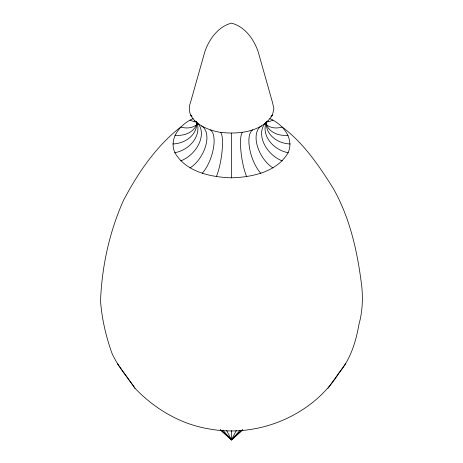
<?xml version="1.0" encoding="UTF-8"?>
<svg xmlns="http://www.w3.org/2000/svg" width="463" height="463" viewBox="0 0 463 463"><rect width="100%" height="100%" fill="white"/><g stroke="black" fill="none" stroke-linecap="round" stroke-linejoin="round"><path stroke-width="0.69" d="M269.767 118.621C282.638 123.957 294.474 138.373 288.136 152.738C276.787 172.074 252.283 177.161 231.5 177.827C210.717 177.161 186.213 172.074 174.864 152.738C168.526 138.373 180.362 123.957 193.233 118.621M272.47 115.038L273.917 108.701L272.47 102.364L258.169 51.746C253.932 39.303 244.829 26.536 231.5 23.15C218.171 26.536 209.068 39.303 204.831 51.746L190.53 102.364C183.863 120.374 206.405 130.259 220.521 132.354C238.781 134.513 261.85 132.071 272.47 115.038A25.152 19.84 24.9 0 0 270.861 116.242M220.214 429.82L231.5 439.85L236.408 430.358M197.221 124.136A25.152 17.785 45 0 1 180.72 127.047C155.904 146.343 137.876 173.081 123.361 200.624C109.39 232.206 101.773 266.769 100.546 301.257C101.941 319.117 106.033 336.896 112.156 353.726C117.915 366.383 127.279 376.83 134.999 388.278C154.937 409.147 181.027 424.513 209.803 429.045C224.086 431.585 238.914 431.585 253.197 429.045C287.801 423.06 320.535 402.862 339.136 372.761C350.647 358.999 355.96 341.549 359.004 324.164C362.402 312.062 362.957 299.445 361.829 286.973C357.714 252.954 350.317 218.461 333.238 188.389C319.094 165.864 303.821 143.206 282.28 127.047A25.152 17.785 -45 0 1 265.779 124.136M328.001 388.278L345.647 363.611M220.481 429.722L231.5 439.85L240.031 430.324M223.125 431.973L231.5 439.85L235.459 435.66M227.541 435.66L231.5 439.85L239.875 431.973M222.969 430.324L231.5 439.85L242.519 429.722M226.592 430.358L231.5 439.85L242.786 429.82M117.353 363.611L134.999 388.278M231.5 133.194L231.5 177.827M231.5 430.573L231.5 439.85M260.819 173.295A25.152 10.267 71.6 0 1 249.679 148.86A25.152 10.267 71.6 0 1 252.705 129.912M272.962 167.913A25.152 14.521 60 0 1 257.208 145.527A25.152 14.521 60 0 1 261.491 126.017M246.675 176.675A25.152 5.319 81.2 0 1 240.91 150.955A25.152 5.319 81.2 0 1 242.479 132.354M282.28 160.904A25.152 17.785 45 0 1 262.99 141.18A25.152 17.785 45 0 1 268.233 120.947M288.136 152.738A25.152 19.84 24.9 0 1 266.827 121.26M194.767 120.947A25.152 17.785 -45 0 1 200.01 141.18A25.152 17.785 -45 0 1 180.72 160.904M201.509 126.017A25.152 14.521 -60 0 1 205.792 145.527A25.152 14.521 -60 0 1 190.038 167.913M210.295 129.912A25.152 10.267 -71.6 0 1 213.321 148.86A25.152 10.267 -71.6 0 1 202.181 173.295M220.521 132.354A25.152 5.319 -81.2 0 1 222.09 150.955A25.152 5.319 -81.2 0 1 216.325 176.675M196.173 121.26A25.152 19.84 -24.9 0 1 174.864 152.738M190.53 115.038A25.152 19.84 -24.9 0 1 192.139 116.242M290.133 143.976A25.152 20.54 0 0 1 266.266 122.892M288.136 135.213A25.152 19.84 -24.9 0 1 265.901 123.471M272.962 120.039A25.152 14.521 -60 0 1 266.323 121.96M196.734 122.892A25.152 20.54 0 0 1 172.867 143.976M196.677 121.96A25.152 14.521 60 0 1 190.038 120.039M197.099 123.471A25.152 19.84 24.9 0 1 174.864 135.213"/></g></svg>
